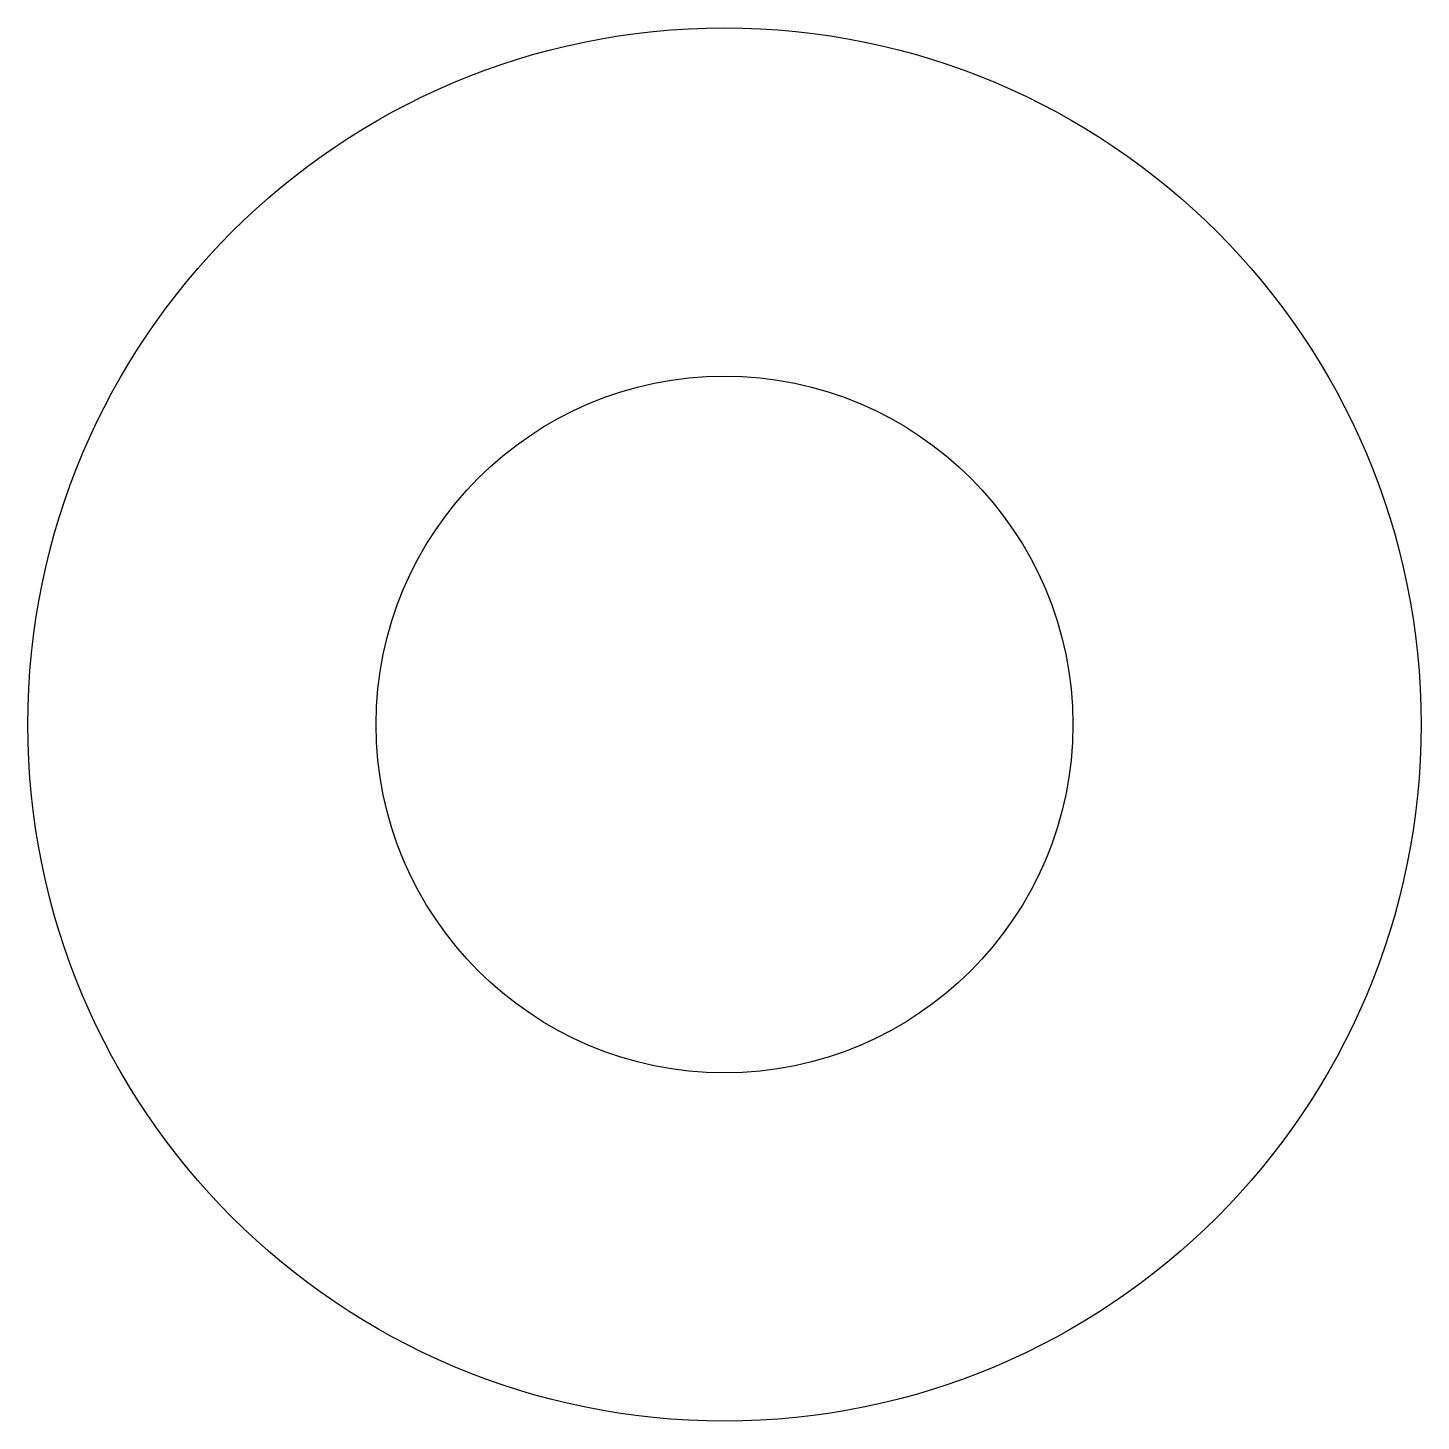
# Model space of a CAD drawing. Header units: millimetres. Extents: x -16 to 16, y -16 to 16.
import ezdxf

# ---------------------------------------------------------------- set-up
doc = ezdxf.new("R2010")
doc.units = ezdxf.units.MM
doc.layers.get('0').update_dxf_attribs({"linetype": 'CONTINUOUS', "lineweight": 25, "true_color": 0x000000})

msp = doc.modelspace()

# ---------------------------------------------------------------- linework, layer by layer
for radius in [16, 8]:
    msp.add_circle((0, 0), radius)

doc.saveas('drawing.dxf')
